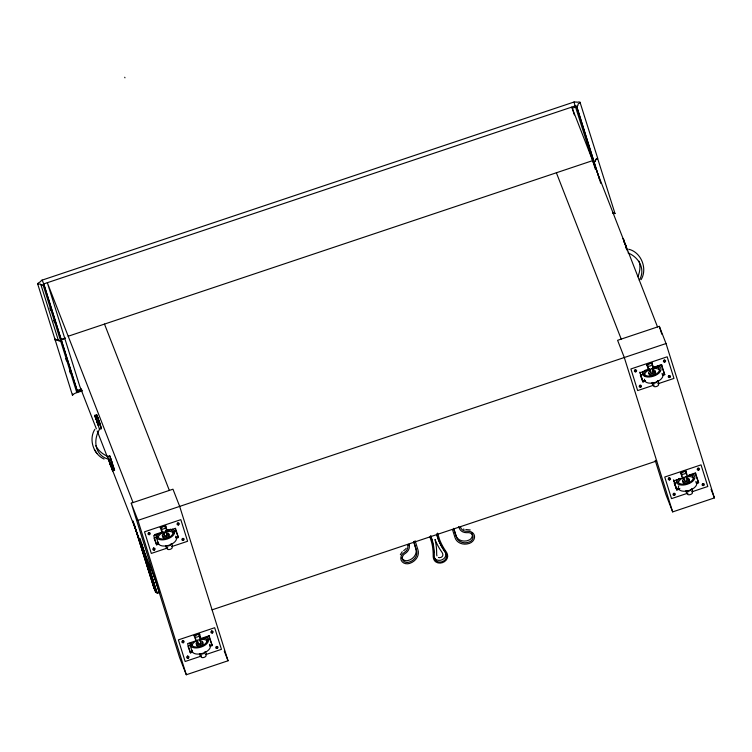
<?xml version="1.0" encoding="UTF-8"?>
<svg xmlns="http://www.w3.org/2000/svg" width="752" height="752" viewBox="0 0 752 752"><rect width="100%" height="100%" fill="white"/><g stroke="black" fill="none" stroke-linecap="round" stroke-linejoin="round"><path stroke-width="1.13" d="M73.141 394.753L72.436 395.176L37.638 283.786A3.224 1.73 -17.4 0 1 39.931 282.16L40.288 281.502A1.344 0.714 -17.4 0 0 41.304 280.402L574.848 101.746A1.344 0.714 -17.4 0 0 576.38 101.99L577.113 102.291A3.224 1.73 -17.4 0 1 579.999 102.178L597.596 157.948L596.891 158.691A1.918 1.025 -17.4 0 0 595.452 160.251A1.918 1.025 -17.4 0 1 594.005 161.812L599.541 179.371M55.028 339.622L55.046 339.359A3.224 1.73 -17.4 0 1 55.357 338.936M155.504 591.345L155.758 592.473L156.679 591.909L141.244 542.643M154.113 587.105L154.451 588.637M154.865 589.013L155.194 590.546M72.624 394.039L72.436 395.176M400.355 554.713L402.217 551.714M98.089 425.566L94.752 415.358L96.707 414.709L99.819 423.056L97.732 423.461L99.48 429.317L97.863 432.55A24.252 19.58 -47.3 0 0 105.947 458.353L108.88 459.303L110.826 458.645L114.577 470.169L112.621 470.827L109.002 460.421M641.061 279.716C647.773 268.859 641.287 252.155 628.7 249.25M193.95 635.75L194.965 635.205M647.481 364.288L646.466 364.833M94.884 429.289C88.454 439.234 93.37 454.283 104.067 459.049M406.165 548.227L405.685 548.875M73.611 394.057L76.3 392.713M166.436 529.051L165.722 525.808L160.101 527.688M405.084 549.515L403.674 550.586M161.812 527.114L162.075 526.898A1.983 1.062 -17.4 0 1 162.498 526.654M195.661 635.177L195.924 634.961A1.983 1.062 -17.4 0 1 197.814 634.378L198.002 634.397M648.177 364.259L648.44 364.043A1.983 1.062 -17.4 0 1 649.343 363.611M682.026 472.322L682.29 472.106A1.983 1.062 -17.4 0 1 682.713 471.861M109.651 461.681L109.933 462.254L109.689 461.653M165.619 525.845L165.6 526.315A2.679 1.438 -17.4 0 1 163.804 528.825A2.679 1.438 -17.4 0 1 160.693 527.96L160.336 527.613L161.661 531.053A2.679 1.438 -17.4 0 0 164.773 531.908A2.679 1.438 -17.4 0 0 166.568 529.408M200.22 637.292L199.571 633.87L199.449 634.378A2.679 1.438 -17.4 0 1 197.654 636.888A2.679 1.438 -17.4 0 1 194.542 636.023L194.195 635.675L195.511 639.115A2.679 1.438 -17.4 0 0 198.622 639.98A2.679 1.438 -17.4 0 0 200.417 637.47M109.989 459.923L109.576 460.158L110.318 460.177M626.002 247.286L626.115 247.775A3.111 1.664 -17.4 0 1 626.068 248.122M171.606 543.536L172.443 546.206L172.02 546.817A2.679 1.438 -17.4 0 1 170.225 549.327A2.679 1.438 -17.4 0 1 167.113 548.462L166.446 548.217L165.609 545.548M657.972 380.681L658.808 383.351L658.329 383.877M205.456 651.599L206.292 654.268L205.879 654.889A2.679 1.438 -17.4 0 1 204.074 657.389A2.679 1.438 -17.4 0 1 200.972 656.524L200.295 656.28L199.459 653.61M691.821 488.744L692.658 491.413L692.235 492.024A2.679 1.438 -17.4 0 1 690.439 494.534A2.679 1.438 -17.4 0 1 687.328 493.669L686.661 493.425L685.824 490.755M178.544 524.858L178.656 524.802A1.147 0.968 -21.3 0 0 178.243 522.969L178.083 524.952A1.147 0.968 -21.3 0 1 177.669 523.119L177.951 523.016M664.909 361.994L665.012 361.947A1.147 0.968 -21.3 0 0 664.608 360.114L664.035 360.264A1.147 0.968 -21.3 0 0 664.439 362.097L664.326 360.152M212.393 632.921L212.506 632.864A1.147 0.968 -21.3 0 0 212.092 631.031L211.519 631.182A1.147 0.968 -21.3 0 0 211.932 633.024L211.82 631.078M698.758 470.066L698.871 470.009A1.147 0.968 -21.3 0 0 698.458 468.176L697.884 468.327A1.147 0.968 -21.3 0 0 698.298 470.169L698.176 468.214M685.937 471.015L685.815 471.523A2.679 1.438 -17.4 0 1 684.019 474.033A2.679 1.438 -17.4 0 1 680.908 473.168L680.551 472.82L681.876 476.26A2.679 1.438 -17.4 0 0 684.987 477.116A2.679 1.438 -17.4 0 0 686.783 474.615L685.937 471.015L680.316 472.895M652.078 362.953L651.965 363.46A2.679 1.438 -17.4 0 1 650.17 365.97A2.679 1.438 -17.4 0 1 647.058 365.105L646.701 364.748L648.027 368.189A2.679 1.438 -17.4 0 0 651.138 369.053A2.679 1.438 -17.4 0 0 652.933 366.553L652.078 362.953L647.303 364.551L647.942 366.609M199.75 637.226L200.54 636.953M161.304 530.696L161.906 530.498L161.116 527.143A2.679 1.438 -17.4 0 1 161.558 526.757M647.669 367.841L648.262 367.643M195.163 638.758L195.755 638.561M681.519 475.903L682.12 475.706M575.43 105.872L43.701 283.927L61.109 339.5L65.565 338.005M60.649 340.947L61.551 340.647L44.142 285.074L43.052 284.895A1.918 1.025 -17.4 0 1 40.862 284.547A1.918 1.025 -17.4 0 0 38.672 284.2L37.619 284.049M573.936 102.056L593.29 162.601L594.193 162.291L576.784 106.718L572.244 108.241L574.34 114.906M68.197 336.238L592.67 160.618M64.54 338.691L61.203 339.81L77.061 390.448L77.512 391.595L81.959 390.1M77.512 391.595L61.655 340.957L60.743 341.258L60.461 340.468A1.918 1.025 -17.4 0 1 58.271 340.12A1.918 1.025 -17.4 0 0 56.09 339.772L55.084 339.697A3.224 1.73 -17.4 0 1 55.281 339.453M594.287 162.601L593.384 162.911L595.452 169.51M77.061 390.448L81.517 388.953M77.776 391.811L81.113 390.692M76.657 392.187L76.845 392.666L82.419 390.805M94.752 415.358L95.438 416.758L97.393 416.1M99.236 421.205L97.29 421.863L95.438 416.758M99.48 429.317L101.435 428.668L99.819 423.056M95.824 445.739A24.252 19.966 5.8 0 0 104.566 454.81L107.762 456.436L109.707 455.778L110.826 458.645M107.762 456.436L112.048 468.975L113.994 468.317M131.233 503.173L172.969 489.195L179.681 506.397L228.035 660.773L186.299 674.751L179.587 657.549L131.233 503.173L137.936 520.375L186.299 674.751M659.335 326.34L617.589 340.308L624.301 357.52L672.664 511.896L714.4 497.918L666.037 343.542L659.335 326.34L661.788 334.17M137.936 520.375L666.037 343.542M165.402 530.78L168.664 529.69M652.858 367.559L660.472 365.011M154.583 534.616L162.206 532.068M165.478 530.978L170.92 529.154M644.22 370.67L649.662 368.847M652.924 367.756L660.547 365.199M163.522 532.275L153.718 535.556L156.623 544.824L158.804 544.091M165.703 531.551L175.498 528.261L178.403 537.53L176.222 538.253M649.888 369.42L640.084 372.701L642.988 381.96L645.169 381.236M652.059 368.687L661.863 365.406L661.638 364.833M157.281 537.031L154.019 538.131L156.322 544.053L158.503 543.329M173.618 531.57L175.789 530.837L178.102 536.759L175.921 537.492M643.646 374.176L640.375 375.276L642.687 381.198L644.868 380.474M662.286 374.637L664.467 373.904L661.187 364.889M158.578 543.517L156.397 544.251L156.623 544.824M175.996 537.68L178.177 536.956L178.403 537.53M639.858 372.127L642.763 381.386L644.943 380.662M662.362 374.825L664.542 374.101L664.768 374.675L662.587 375.398M166.446 548.217L167.348 547.917M171.465 546.535L172.443 546.206M651.975 382.683L652.811 385.362L653.714 385.062M657.831 383.68L658.808 383.351M167.799 547.898L151.302 553.425L144.525 531.814L180.828 519.66L187.596 541.271L172.199 546.431M654.155 385.043L637.658 390.57L630.89 368.959L667.184 356.805L673.961 378.416L658.564 383.576M156.679 591.909L157.243 593.347L159.471 592.604M212.083 609.834L656.703 460.948M194.787 635.468L199.571 633.87M199.327 639.04L209.131 635.76L209.347 636.333L199.553 639.614M688.954 475.085L694.406 473.262M197.372 640.337L187.577 643.618L190.472 652.886L192.653 652.153M673.717 480.19L673.933 480.763L683.737 477.482M685.918 476.759L695.713 473.478M187.868 646.194L191.13 645.103M207.467 639.632L209.648 638.899L211.951 644.831L209.78 645.554M677.496 482.239L674.234 483.339L676.537 489.261L678.718 488.537M192.352 651.392L190.181 652.116L188.254 647.181M696.136 482.699L698.317 481.976L695.036 472.961M192.427 651.58L190.256 652.313L190.472 652.886M209.855 645.752L212.026 645.019L212.252 645.592L210.071 646.325M673.642 480.002L676.612 489.458L679.883 488.358M696.211 482.887L698.392 482.164L698.617 482.737L696.437 483.461M676.612 489.458L676.838 490.031L679.018 489.298M200.295 656.28L201.198 655.979M205.324 654.597L206.292 654.268M686.661 493.425L687.563 493.124M691.68 491.742L692.658 491.413M201.649 655.97L185.152 661.487L178.384 639.877L214.677 627.723L221.445 649.333L206.048 654.494M688.014 493.105L671.517 498.632L664.74 477.022L701.043 464.868L707.811 486.478L692.413 491.639M652.369 366.262L653.046 366.036M166.681 528.891L166.004 529.117L164.707 525.939M686.219 474.324L686.896 474.098M635.355 369.862L635.073 369.956A1.147 0.968 -21.3 0 0 635.619 371.798L635.91 371.704A1.147 0.968 -21.3 0 0 635.355 369.862L635.863 371.714M668.923 478.018L669.205 477.924A1.147 0.968 -21.3 0 1 669.759 479.767L669.477 479.861A1.147 0.968 -21.3 0 1 668.923 478.018L669.534 479.842M182.557 640.873L182.839 640.779A1.147 0.968 -21.3 0 1 183.394 642.622L183.112 642.716A1.147 0.968 -21.3 0 1 182.557 640.873L183.178 642.697M685.204 471.25L684.922 471.147A2.679 1.438 -17.4 0 0 684.32 471.109M652.811 385.362L653.479 385.607A2.679 1.438 -17.4 0 0 656.59 386.472A2.679 1.438 -17.4 0 0 658.385 383.962M112.086 462.677L111.559 462.809L113.496 469.004M465.808 529.53L470.263 529.972M439.911 557.693L438.425 557.486M612.542 213.107L613.482 213.286M650.518 363.479L650.33 363.46A1.983 1.062 -17.4 0 0 649.841 363.498M684.367 471.542L684.179 471.523A1.983 1.062 -17.4 0 0 683.192 471.683M164.152 526.334L163.964 526.315A1.983 1.062 -17.4 0 0 162.977 526.475M651.401 363.169L651.072 363.084A2.679 1.438 -17.4 0 0 650.461 363.047M463.335 529.079L464.134 529.323M614.243 213.568L615.004 213.568L597.502 158.061M627.995 252.832L631.191 254.449A24.252 19.966 5.8 0 1 639.275 280.252M614.13 212.713L614.995 213.493M55.131 339.932L56.184 340.083A1.918 1.025 -17.4 0 1 58.374 340.43A1.918 1.025 -17.4 0 0 60.555 340.778M94.367 449.461L96.905 453.503M111.446 467.49L112.17 469.652L111.879 468.656M114.577 470.169L112.039 463.674M580.187 102.366L579.482 103.109A1.918 1.025 -17.4 0 0 578.044 104.678A1.918 1.025 -17.4 0 1 576.596 106.239L576.784 106.718M571.802 107.094L657.521 326.941M711.044 489.317L714.4 497.918M642.763 381.386L642.988 381.96M556.377 172.772L621.218 339.096M672.664 511.896L665.952 494.694L655.199 460.356M124.738 77.249L124.964 77.823M104.49 324.084L169.341 490.407M224.265 651.1L228.035 660.773M133.048 502.562L47.329 282.705L79.731 386.143L96.359 428.8M99.762 423.865L100.317 425.294L99.574 424.56A3.111 1.664 -16.3 0 1 99.057 424.504M101.435 428.668L97.638 416.909M42.206 280.101L44.142 285.074M95.513 417.586L95.203 416.533L95.833 418.338M111.005 459.904L112.123 462.771M97.215 430.99L107.451 457.235M108.297 459.425L156.914 584.116M60.78 338.654L61.655 340.957M625.194 243.733L625.222 243.996M110.563 465.526L109.98 463.683L110.478 465.3M623.85 240.668L625.015 244.062M95.344 416.881L95.927 418.714L95.617 417.661M97.431 416.946L97.901 418.309M625.279 243.958L625.796 245.613L625.307 244.259M623.878 240.612C622.985 237.651 624.903 243.761 624.01 240.781M98.08 418.808L98.756 420.838M111.747 468.468L111.465 467.575M459.096 527.566L459.35 528.365A8.742 7.379 -21.3 0 0 466.39 532.679L468.91 532.66A5.734 4.841 -21.3 0 1 473.017 536.373A5.734 4.841 -21.3 0 1 470.244 541.572L467.434 542.596A10.34 8.733 -21.3 0 1 456.821 538.028L453.719 528.336M98.916 421.327L99.208 422.248M625.344 245.067L625.626 245.97M669.167 375.596L669.741 377.429M703.017 483.658L703.59 485.491M664.148 360.217L664.721 362.06M668.979 375.662L669.553 377.495M697.997 468.289L698.57 470.122M702.838 483.724L703.411 485.557M626.745 248.837L627.375 250.839M623.709 240.283L623.126 238.431L626.613 248.423M625.946 246.966L626.566 248.959M661.563 364.645L664.768 374.675M695.487 472.895L698.617 482.737M576.596 106.239L594.005 161.812M600.754 183.356L594.108 162.122A1.918 1.025 -17.4 0 0 595.546 160.561A1.918 1.025 -17.4 0 1 596.985 159.001L597.69 158.258M652.727 369.335L653.403 371.497M686.576 477.398L687.253 479.56M649.822 370.304L650.499 372.466M683.671 478.366L684.348 480.528M681.791 474.672L681.331 472.35A2.679 1.438 -17.4 0 1 681.773 471.965M673.933 480.763L676.838 490.031M640.131 385.325L640.704 387.148M669.139 477.943L669.722 479.785M673.98 493.387L674.553 495.22M635.111 369.937L635.684 371.779M639.943 385.381L640.516 387.214M673.801 493.444L674.375 495.277M453.71 528.722L456.144 536.308A10.34 8.733 -21.3 0 0 466.766 540.867L469.577 539.842A5.734 4.841 -21.3 0 0 471.645 532.905M452.469 529.464L454.913 537.266A11.882 10.03 -21.3 0 0 469.276 543.442A7.276 6.148 -21.3 0 0 474.521 536.054A7.276 6.148 -21.3 0 0 467.453 531.307A7.2 6.082 -21.3 0 1 460.544 527.077M437.57 533.102L439.638 539.72A76.497 64.587 -21.3 0 0 445.964 551.432A15.331 12.944 -21.3 0 1 447.478 554.497A7.276 6.148 -21.3 0 1 442.42 562.665A7.276 6.148 -21.3 0 1 433.688 559.112A15.031 12.69 -21.3 0 1 433.19 555.7A71.609 60.461 -21.3 0 0 431.657 542.389L429.928 536.881M436.809 534.522L438.566 540.115A77.672 65.574 -21.3 0 0 444.977 552.015A14.269 12.051 -21.3 0 1 446.387 554.854A6.129 5.17 -21.3 0 1 442.129 561.744A6.129 5.17 -21.3 0 1 434.778 558.745A13.968 11.797 -21.3 0 1 434.318 555.578A72.765 61.438 -21.3 0 0 432.757 542.06L430.783 535.753M436.489 533.92L437.89 538.394A77.672 65.574 -21.3 0 0 440.211 543.546M430.764 536.129L432.08 540.34A72.765 61.438 -21.3 0 1 432.588 542.559M415.095 540.744L417.896 549.665A11.882 10.03 -21.3 0 1 409.755 563.37A7.276 6.148 -21.3 0 1 401.324 560.56A7.276 6.148 -21.3 0 1 404.36 552.438A7.2 6.082 -21.3 0 0 407.556 544.824M413.797 541.703L416.787 551.432A10.34 8.733 -21.3 0 1 410.771 561.565L407.913 562.44A5.734 4.841 -21.3 0 1 402.724 559.911A5.734 4.841 -21.3 0 1 403.946 554.412L405.995 552.908A8.742 7.379 -21.3 0 0 409.248 545.144L409.003 544.345M413.788 542.089L416.11 549.712A10.34 8.733 -21.3 0 1 410.094 559.845L407.236 560.719A5.734 4.841 -21.3 0 1 401.812 557.608M182.802 538.451L183.375 540.284M216.651 646.513L217.225 648.346M177.782 523.082L178.356 524.915M182.623 538.517L183.197 540.35M211.632 631.144L212.214 632.977M216.473 646.579L217.046 648.412M209.056 635.562L212.252 645.592M175.15 528.778L175.789 530.837M208.68 635.816L209.648 638.899M199.853 637.179L198.566 634.002A2.679 1.438 -17.4 0 0 197.955 633.964M167.038 534.352L166.361 532.19L163.457 533.159L164.133 535.321M200.211 640.253L200.887 642.415M197.306 641.23L197.983 643.383M156.322 537.257L158.249 543.433M190.171 645.319L192.108 651.495M148.924 532.736L149.507 534.578M153.765 548.18L154.339 550.013M182.783 640.798L183.356 642.64M187.615 656.242L188.188 658.075M148.746 532.792L149.319 534.634M153.587 548.236L154.16 550.069M187.436 656.299L188.009 658.132M153.605 574.246L159.17 592.021M140.051 538.479L157.243 593.347M144.365 553.049L146.114 558.651M148.924 567.61L149.977 570.965M152.778 579.924L153.831 583.279M144.318 553.378L146.067 558.98M148.877 567.939L149.93 571.294M152.383 579.134L153.784 583.608M143.923 552.588L146.029 559.3M148.482 567.14L149.883 571.623M134.505 525.206L155.514 592.247M133.066 521.061L154.762 590.339M133.019 521.38L154.019 588.421M109.707 455.778L110.647 458.767M111.005 459.575L113.505 467.537M96.707 414.709L97.281 416.561M96.331 418.855L97.939 423.968A3.111 1.664 -16.3 0 0 98.221 424.213M112.048 468.975L112.621 470.827M96.162 418.573L97.76 423.686L96.303 418.808M43.052 284.895L76.845 392.666M50.008 308.188L50.704 310.416M53.834 320.418L54.529 322.636M65.809 358.638L66.505 360.875M69.654 370.933L70.359 373.171M40.862 284.547L58.271 340.12M110.958 459.763L111.418 461.296M436.959 555.878L436.874 555.578A10.819 9.137 -21.3 0 1 436.658 554.102L436.649 552.4A75.82 64.023 -21.3 0 0 435.295 540.65L435.013 539.447L435.483 540.613A80.708 68.15 -21.3 0 0 440.39 549.938L441.988 552.306A11.12 9.391 -21.3 0 1 442.646 553.641L442.881 554.788A3.027 2.557 -21.3 0 1 440.672 557.523M99.029 421.675L99.198 422.427M112.518 468.844A3.111 1.664 -17.4 0 1 111.681 467.481M95.842 417.548A3.111 1.664 -17.4 0 1 95.833 416.881M112.067 462.64A3.111 1.664 -17.4 0 1 110.986 462.621M110.149 462.33A3.111 1.664 -17.4 0 1 109.867 462.095M623.887 240.828A3.111 1.664 -17.4 0 1 623.906 242.144M639.068 261.179A24.252 19.58 -47.3 0 1 637.893 276.708M691.389 489.157A2.679 1.438 -17.4 0 1 689.33 490.971A2.679 1.438 -17.4 0 1 686.482 490.802M695.826 481.43A9.569 5.123 -17.4 0 1 688.202 490.736A9.569 5.123 -17.4 0 1 678.755 485.848M692.536 474.409A9.569 5.123 -17.4 0 1 687.469 484.203A9.569 5.123 -17.4 0 1 676.819 479.673M689.894 474.785A8.046 4.305 -17.4 0 1 692.103 480.462A8.046 4.305 -17.4 0 1 681.321 484.072A8.046 4.305 -17.4 0 1 679.112 478.394M678.417 482.709A8.046 4.305 -17.4 0 1 682.703 478.065M686.651 476.74A8.046 4.305 -17.4 0 1 693.814 478.733M688.682 479.475A3.45 1.842 -17.4 0 1 686.858 483A3.45 1.842 -17.4 0 1 683.023 481.365M686.003 478.103A3.45 1.842 -17.4 0 1 688.86 480.133A3.45 1.842 -17.4 0 1 683.512 481.929A3.45 1.842 -17.4 0 1 684.311 478.667M686.905 479.24A1.532 0.818 -17.4 0 1 686.783 480.462A1.532 0.818 -17.4 0 1 684.696 480.848A1.532 0.818 -17.4 0 1 684.818 479.626M657.492 380.719A2.679 1.438 -17.4 0 1 655.471 382.909A2.679 1.438 -17.4 0 1 652.416 382.42M661.976 373.368A9.569 5.123 -17.4 0 1 655.556 382.317A9.569 5.123 -17.4 0 1 644.445 379.234M658.686 366.346A9.569 5.123 -17.4 0 1 653.62 376.141A9.569 5.123 -17.4 0 1 642.969 371.601M656.035 366.722A8.046 4.305 -17.4 0 1 658.254 372.4A8.046 4.305 -17.4 0 1 647.472 376.009A8.046 4.305 -17.4 0 1 645.263 370.332M644.718 375.765A8.046 4.305 -17.4 0 1 648.854 370.003M652.792 368.677A8.046 4.305 -17.4 0 1 659.955 370.661M654.832 371.413A3.45 1.842 -17.4 0 1 653.009 374.938A3.45 1.842 -17.4 0 1 649.173 373.302M652.144 370.04A3.45 1.842 -17.4 0 1 655.011 372.071A3.45 1.842 -17.4 0 1 649.662 373.866A3.45 1.842 -17.4 0 1 650.452 370.604M653.056 371.178A1.532 0.818 -17.4 0 1 652.933 372.4A1.532 0.818 -17.4 0 1 650.837 372.785A1.532 0.818 -17.4 0 1 650.969 371.563M652.416 371.074A1.532 0.818 -17.4 0 1 652.764 371.093M171.127 543.574A2.679 1.438 -17.4 0 1 169.435 545.642A2.679 1.438 -17.4 0 1 166.267 545.595M175.611 536.223A9.569 5.123 -17.4 0 1 169.191 545.172A9.569 5.123 -17.4 0 1 158.08 542.089M172.321 529.201A9.569 5.123 -17.4 0 1 167.254 538.996A9.569 5.123 -17.4 0 1 156.604 534.465M171.212 530A8.046 4.305 -17.4 0 1 166.953 538.235A8.046 4.305 -17.4 0 1 158.005 534.418M158.202 537.501A8.046 4.305 -17.4 0 1 162.488 532.858M166.436 531.532A8.046 4.305 -17.4 0 1 173.599 533.516M168.956 534.569A3.45 1.842 -17.4 0 1 166.211 537.924A3.45 1.842 -17.4 0 1 162.808 536.157M167.809 534.08A3.45 1.842 -17.4 0 1 168.467 534.268M165.788 532.895A3.45 1.842 -17.4 0 1 168.645 534.926A3.45 1.842 -17.4 0 1 163.297 536.721A3.45 1.842 -17.4 0 1 164.096 533.459M166.69 534.033A1.532 0.818 -17.4 0 1 166.662 535.189A1.532 0.818 -17.4 0 1 164.669 535.706A1.532 0.818 -17.4 0 1 164.35 534.644M204.986 651.636A2.679 1.438 -17.4 0 1 203.604 653.563A2.679 1.438 -17.4 0 1 200.502 653.892M209.46 644.285A9.569 5.123 -17.4 0 1 203.04 653.234A9.569 5.123 -17.4 0 1 191.929 650.16M206.17 637.264A9.569 5.123 -17.4 0 1 201.104 647.068A9.569 5.123 -17.4 0 1 190.453 642.528M203.529 637.64A8.046 4.305 -17.4 0 1 206.086 642.913A8.046 4.305 -17.4 0 1 196.15 647.04A8.046 4.305 -17.4 0 1 191.863 642.49M192.061 645.564A8.046 4.305 -17.4 0 1 196.338 640.92M200.286 639.595A8.046 4.305 -17.4 0 1 207.449 641.588M202.805 642.631A3.45 1.842 -17.4 0 1 200.06 645.987A3.45 1.842 -17.4 0 1 196.657 644.22M199.637 640.958A3.45 1.842 -17.4 0 1 202.495 642.988A3.45 1.842 -17.4 0 1 197.146 644.784A3.45 1.842 -17.4 0 1 197.945 641.522M200.549 642.095A1.532 0.818 -17.4 0 1 200.511 643.251A1.532 0.818 -17.4 0 1 198.519 643.768A1.532 0.818 -17.4 0 1 198.199 642.706M459.613 528.224A8.742 7.379 -21.3 0 1 458.682 526.644M408.712 544.335A8.742 7.379 -21.3 0 1 408.721 545.266M443.671 549.374A77.672 65.574 -21.3 0 0 444.3 550.295A14.269 12.051 -21.3 0 1 444.667 550.84M443.041 548.424A77.672 65.574 -21.3 0 1 440.738 544.542M432.795 543.668A72.765 61.438 -21.3 0 1 433.152 545.905M433.509 549.298A72.765 61.438 -21.3 0 1 433.65 552.729M434.703 558.238A6.129 5.17 -21.3 0 0 442.204 559.723A6.129 5.17 -21.3 0 0 445.72 553.134A14.269 12.051 -21.3 0 0 444.987 551.385M96.688 420.359L97.422 422.539L96.717 420.406M153.671 548.199L153.399 548.321A1.147 0.968 -21.3 0 0 153.963 550.116L154.527 549.919A1.147 0.968 -21.3 0 0 153.963 548.133L153.671 548.199M182.708 538.47L182.435 538.601A1.147 0.968 -21.3 0 0 182.999 540.387L183.563 540.199A1.147 0.968 -21.3 0 0 182.999 538.413L182.708 538.47M640.037 385.344L639.764 385.466A1.147 0.968 -21.3 0 0 640.319 387.252L640.883 387.064A1.147 0.968 -21.3 0 0 640.328 385.278L640.037 385.344M669.073 375.615L668.801 375.746A1.147 0.968 -21.3 0 0 669.355 377.532L669.919 377.344A1.147 0.968 -21.3 0 0 669.365 375.558L669.073 375.615M187.521 656.261L187.248 656.383A1.147 0.968 -21.3 0 0 187.812 658.179L188.376 657.991A1.147 0.968 -21.3 0 0 187.812 656.195L187.521 656.261M216.557 646.541L216.285 646.664A1.147 0.968 -21.3 0 0 216.849 648.45L217.413 648.262A1.147 0.968 -21.3 0 0 216.849 646.476L216.557 646.541M673.886 493.406L673.613 493.528A1.147 0.968 -21.3 0 0 674.177 495.324L674.741 495.136A1.147 0.968 -21.3 0 0 674.177 493.34L673.886 493.406M702.923 483.686L702.65 483.809A1.147 0.968 -21.3 0 0 703.214 485.595L703.778 485.407A1.147 0.968 -21.3 0 0 703.214 483.621L702.923 483.686M148.99 532.717L148.708 532.811A1.147 0.968 -21.3 0 0 149.263 534.653L149.545 534.559A1.147 0.968 -21.3 0 0 148.99 532.717"/></g></svg>
